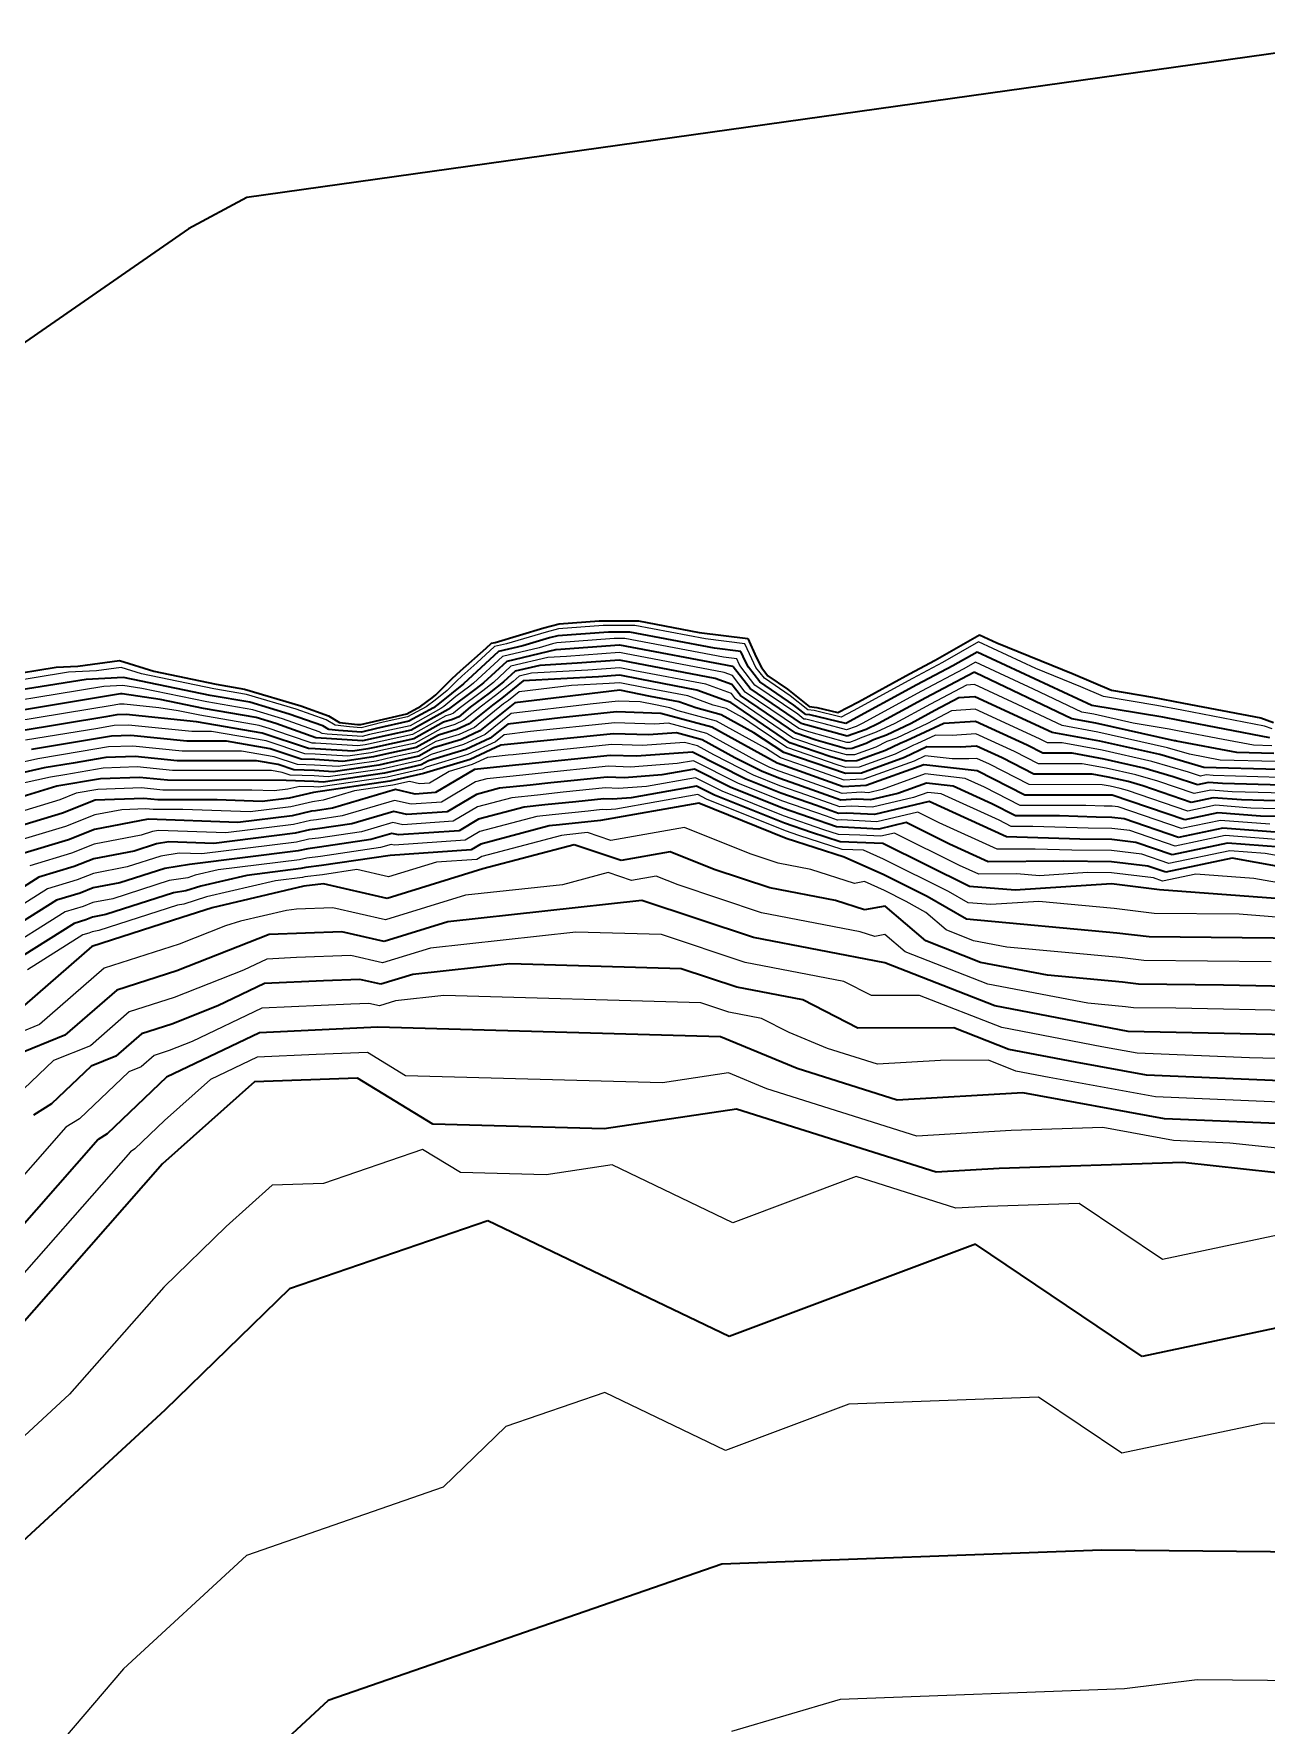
# Model space of a CAD drawing. Header units: millimetres. Extents: x -861324 to 439029, y -308065 to 694685.
# Drawn here: x -599055 to -494416, y 256241 to 399827 of the extents above; entities that cross this region are included whole.
import ezdxf

# ---------------------------------------------------------------- set-up
doc = ezdxf.new("R2010")
doc.units = ezdxf.units.MM
for name, color, linetype, lineweight in [('C-TOPO', 7, 'Continuous', 9), ('C-TOPO-MAJR', 7, 'Continuous', 35), ('C-TOPO-MINR', 7, 'Continuous', 9)]:
    doc.layers.add(name, color=color, linetype=linetype, lineweight=lineweight)

msp = doc.modelspace()

# ---------------------------------------------------------------- linework, layer by layer
at = {"layer": 'C-TOPO', "lineweight": 35}
for p, q in [((-481922, 399827), (-580976, 385934)), ((-580976, 385934), (-585931, 383267)), ((-585931, 383267), (-696010, 306956)), ((-559885, 348166), (-555753, 349394)), ((-555753, 349394), (-554438, 349732)), ((-554438, 349732), (-551044, 349982)), ((-551044, 349982), (-547724, 349990)), ((-547724, 349990), (-542568, 349013)), ((-542568, 349013), (-538434, 348498)), ((-562822, 345740), (-560642, 347683)), ((-560642, 347683), (-560196, 348093)), ((-560196, 348093), (-559885, 348166)), ((-538434, 348498), (-537717, 346911)), ((-522533, 346641), (-518753, 348811)), ((-518753, 348811), (-517290, 348132)), ((-517290, 348132), (-510804, 345501)), ((-601658, 345326), (-597146, 346053)), ((-597146, 346053), (-595326, 346151)), ((-595326, 346151), (-591792, 346614)), ((-591792, 346614), (-588852, 345710)), ((-537717, 346911), (-537282, 346031)), ((-524714, 345488), (-522533, 346641)), ((-588852, 345710), (-583578, 344617)), ((-583578, 344617), (-581176, 344203)), ((-564920, 343701), (-563541, 345097)), ((-563541, 345097), (-562822, 345740)), ((-537282, 346031), (-536730, 345319)), ((-536730, 345319), (-535054, 344183)), ((-529035, 343129), (-524714, 345488)), ((-510804, 345501), (-507537, 344104)), ((-581176, 344203), (-576386, 342773)), ((-566189, 342758), (-565225, 343454)), ((-565225, 343454), (-564920, 343701)), ((-535054, 344183), (-533215, 342711)), ((-507537, 344104), (-504065, 343525)), ((-504065, 343525), (-501440, 343008)), ((-576386, 342773), (-574034, 341939)), ((-574034, 341939), (-573098, 341375)), ((-571278, 341183), (-568972, 341743)), ((-568972, 341743), (-567387, 342092)), ((-567387, 342092), (-566189, 342758)), ((-533215, 342711), (-532557, 342649)), ((-532557, 342649), (-530800, 342220)), ((-530800, 342220), (-529035, 343129)), ((-501440, 343008), (-494869, 341750)), ((-494869, 341750), (-493792, 341362)), ((-573098, 341375), (-571573, 341202)), ((-571573, 341202), (-571278, 341183))]:
    msp.add_line(p, q, dxfattribs=at)
at = {"layer": 'C-TOPO-MAJR'}
for p, q in [((-550256, 349040), (-554566, 348722)), ((-548451, 349045), (-550256, 349040)), ((-541257, 347682), (-548451, 349045)), ((-557526, 347872), (-559599, 347387)), ((-554751, 347525), (-558898, 346555)), ((-555280, 348539), (-557526, 347872)), ((-554566, 348722), (-555280, 348539)), ((-554724, 347533), (-554751, 347525)), ((-554716, 347535), (-554724, 347533)), ((-549328, 347933), (-554716, 347535)), ((-549307, 347933), (-549328, 347933)), ((-539715, 346115), (-549307, 347933)), ((-539010, 347401), (-541257, 347682)), ((-559599, 347387), (-562573, 344648)), ((-558898, 346555), (-560880, 344730)), ((-556097, 346214), (-558196, 345723)), ((-552926, 346389), (-556097, 346214)), ((-549312, 346655), (-552926, 346389)), ((-548453, 346484), (-549312, 346655)), ((-541216, 345112), (-548453, 346484)), ((-539688, 346112), (-539715, 346115)), ((-539684, 346101), (-539688, 346112)), ((-539681, 346096), (-539684, 346101)), ((-538239, 344238), (-539681, 346096)), ((-538620, 346539), (-539010, 347401)), ((-538384, 346061), (-538620, 346539)), ((-537423, 344822), (-538384, 346061)), ((-521024, 346166), (-524068, 344557)), ((-518969, 347345), (-521024, 346166)), ((-509221, 342820), (-518969, 347345)), ((-594599, 345020), (-602446, 343755)), ((-591433, 345190), (-594599, 345020)), ((-584074, 343665), (-591433, 345190)), ((-562573, 344648), (-564603, 343000)), ((-560880, 344730), (-561484, 344246)), ((-559187, 344811), (-560395, 343844)), ((-557494, 344892), (-559306, 343441)), ((-558196, 345723), (-559187, 344811)), ((-551114, 345243), (-557494, 344892)), ((-549306, 345376), (-551114, 345243)), ((-547578, 345030), (-549306, 345376)), ((-542753, 344116), (-547578, 345030)), ((-539783, 344592), (-541216, 345112)), ((-534509, 342846), (-537423, 344822)), ((-519249, 345608), (-523307, 343463)), ((-519224, 345622), (-519249, 345608)), ((-519109, 345568), (-519224, 345622)), ((-510909, 341673), (-519109, 345568)), ((-591696, 343789), (-601377, 342193)), ((-591602, 343804), (-591696, 343789)), ((-591565, 343806), (-591602, 343804)), ((-588337, 343308), (-591565, 343806)), ((-584657, 342545), (-588337, 343308)), ((-580722, 343087), (-584074, 343665)), ((-561484, 344246), (-563847, 342485)), ((-560395, 343844), (-561995, 342651)), ((-559306, 343441), (-560106, 342845)), ((-549301, 344097), (-558217, 343039)), ((-546704, 343577), (-549301, 344097)), ((-544291, 343120), (-546704, 343577)), ((-539871, 343069), (-542753, 344116)), ((-539055, 343653), (-539783, 344592)), ((-536847, 342156), (-539055, 343653)), ((-533867, 341274), (-538239, 344238)), ((-524068, 344557), (-530096, 341266)), ((-523307, 343463), (-527326, 341269)), ((-520499, 343450), (-522547, 342368)), ((-519160, 343537), (-520499, 343450)), ((-512597, 340526), (-519160, 343537)), ((-592938, 341845), (-600309, 340630)), ((-592017, 342000), (-592938, 341845)), ((-591200, 342033), (-592017, 342000)), ((-585241, 341426), (-591200, 342033)), ((-580189, 341774), (-584657, 342545)), ((-577361, 342084), (-580722, 343087)), ((-578508, 341273), (-580189, 341774)), ((-574528, 341079), (-577361, 342084)), ((-565127, 342622), (-567210, 341464)), ((-563877, 342461), (-567002, 340724)), ((-564603, 343000), (-565127, 342622)), ((-563871, 342466), (-563877, 342461)), ((-563847, 342485), (-563871, 342466)), ((-562979, 341858), (-563496, 341620)), ((-561995, 342651), (-562979, 341858)), ((-560106, 342845), (-562085, 341250)), ((-558217, 343039), (-561190, 340642)), ((-554352, 341761), (-558810, 341232)), ((-549572, 342255), (-554352, 341761)), ((-545829, 342124), (-549572, 342255)), ((-541496, 340955), (-545829, 342124)), ((-542850, 342596), (-544291, 343120)), ((-540683, 342012), (-542850, 342596)), ((-537907, 340488), (-540683, 342012)), ((-534868, 339638), (-539871, 343069)), ((-534361, 340451), (-536847, 342156)), ((-533509, 342047), (-534509, 342846)), ((-533152, 342013), (-533509, 342047)), ((-530096, 341266), (-533152, 342013)), ((-522547, 342368), (-524556, 341271)), ((-503182, 341812), (-509221, 342820)), ((-501756, 341532), (-503182, 341812)), ((-579655, 340462), (-585241, 341426)), ((-575735, 339162), (-579655, 340462)), ((-575108, 340067), (-578508, 341273)), ((-574018, 340773), (-574528, 341079)), ((-573190, 340679), (-574018, 340773)), ((-571219, 340552), (-573190, 340679)), ((-569966, 340857), (-571219, 340552)), ((-567002, 340724), (-571136, 339814)), ((-567210, 341464), (-569966, 340857)), ((-564278, 341383), (-566793, 339985)), ((-563126, 340771), (-564698, 340294)), ((-563496, 341620), (-564278, 341383)), ((-562085, 341250), (-563126, 340771)), ((-561190, 340642), (-562755, 339921)), ((-558810, 341232), (-560296, 340034)), ((-549843, 340413), (-559402, 339425)), ((-546849, 340308), (-549843, 340413)), ((-544475, 340482), (-546849, 340308)), ((-542309, 339898), (-544475, 340482)), ((-535943, 337908), (-541496, 340955)), ((-535375, 338824), (-537907, 340488)), ((-532632, 339857), (-534361, 340451)), ((-533856, 341264), (-533867, 341274)), ((-533851, 341264), (-533856, 341264)), ((-533815, 341255), (-533851, 341264)), ((-529984, 340189), (-533815, 341255)), ((-528380, 340775), (-529984, 340189)), ((-527326, 341269), (-528380, 340775)), ((-524556, 341271), (-526663, 340284)), ((-521786, 341274), (-524947, 339793)), ((-519091, 341448), (-521786, 341274)), ((-514716, 339441), (-519091, 341448)), ((-508529, 339770), (-512597, 340526)), ((-508875, 341295), (-510909, 341673)), ((-502215, 339810), (-508875, 341295)), ((-494099, 340066), (-501756, 341532)), ((-594327, 339878), (-599240, 339068)), ((-592473, 340190), (-594327, 339878)), ((-590829, 340256), (-592473, 340190)), ((-586062, 339770), (-590829, 340256)), ((-582699, 339767), (-586062, 339770)), ((-578975, 339124), (-582699, 339767)), ((-576362, 338258), (-578975, 339124)), ((-575154, 339139), (-575735, 339162)), ((-571974, 338936), (-575154, 339139)), ((-575102, 340064), (-575108, 340067)), ((-575092, 340062), (-575102, 340064)), ((-571150, 339810), (-575092, 340062)), ((-570687, 339123), (-571974, 338936)), ((-571136, 339814), (-571150, 339810)), ((-570122, 339251), (-570687, 339123)), ((-566793, 339985), (-570122, 339251)), ((-566585, 339245), (-569081, 338695)), ((-564698, 340294), (-566585, 339245)), ((-565119, 339205), (-566377, 338506)), ((-562385, 339072), (-565539, 338116)), ((-562755, 339921), (-565119, 339205)), ((-560296, 340034), (-562385, 339072)), ((-559402, 339425), (-562014, 338223)), ((-539533, 338374), (-542309, 339898)), ((-531390, 338442), (-534868, 339638)), ((-530037, 339135), (-532632, 339857)), ((-529583, 339147), (-530037, 339135)), ((-528373, 339582), (-529583, 339147)), ((-526744, 338980), (-529178, 338105)), ((-527750, 339887), (-528373, 339582)), ((-526663, 340284), (-527750, 339887)), ((-525490, 339594), (-526744, 338980)), ((-524947, 339793), (-525490, 339594)), ((-523230, 339302), (-525114, 338379)), ((-520370, 339272), (-523230, 339302)), ((-519023, 339360), (-520370, 339272)), ((-516835, 338356), (-519023, 339360)), ((-513371, 338753), (-514716, 339441)), ((-503459, 338639), (-508529, 339770)), ((-502144, 339798), (-502215, 339810)), ((-502127, 339794), (-502144, 339798)), ((-502036, 339777), (-502127, 339794)), ((-496910, 338807), (-502036, 339777)), ((-598172, 337506), (-604650, 336058)), ((-595715, 337911), (-598172, 337506)), ((-592930, 338380), (-595715, 337911)), ((-590458, 338478), (-592930, 338380)), ((-586882, 338114), (-590458, 338478)), ((-580158, 338109), (-586882, 338114)), ((-578296, 337787), (-580158, 338109)), ((-576989, 337354), (-578296, 337787)), ((-575193, 338213), (-576362, 338258)), ((-572808, 338060), (-575193, 338213)), ((-569751, 337749), (-573643, 337184)), ((-570219, 338436), (-572808, 338060)), ((-569081, 338695), (-570219, 338436)), ((-568041, 338139), (-569751, 337749)), ((-567001, 337583), (-569283, 337063)), ((-566377, 338506), (-568041, 338139)), ((-566168, 337766), (-567001, 337583)), ((-565539, 338116), (-566168, 337766)), ((-562014, 338223), (-565960, 337026)), ((-558158, 337737), (-561644, 337373)), ((-557284, 337830), (-558158, 337737)), ((-550115, 338571), (-557284, 337830)), ((-547869, 338493), (-550115, 338571)), ((-543122, 338840), (-547869, 338493)), ((-538606, 336551), (-543122, 338840)), ((-537275, 337229), (-539533, 338374)), ((-530338, 335897), (-535943, 337908)), ((-530147, 337027), (-535375, 338824)), ((-530092, 338081), (-531390, 338442)), ((-529178, 338105), (-530092, 338081)), ((-525114, 338379), (-528773, 337064)), ((-523485, 337777), (-528368, 336022)), ((-518955, 337271), (-523485, 337777)), ((-514144, 336979), (-516835, 338356)), ((-510895, 338749), (-513371, 338753)), ((-508184, 338245), (-510895, 338749)), ((-504804, 337491), (-508184, 338245)), ((-502312, 336764), (-504804, 337491)), ((-499721, 337549), (-503459, 338639)), ((-493411, 337378), (-499721, 337549)), ((-493755, 338722), (-496910, 338807)), ((-593386, 336570), (-597103, 335944)), ((-590086, 336701), (-593386, 336570)), ((-587703, 336458), (-590086, 336701)), ((-577616, 336450), (-587703, 336458)), ((-575272, 336359), (-577616, 336450)), ((-575233, 337286), (-576989, 337354)), ((-568814, 336376), (-575312, 335433)), ((-574477, 336309), (-575272, 336359)), ((-573643, 337184), (-575233, 337286)), ((-569283, 337063), (-574477, 336309)), ((-565960, 337026), (-568814, 336376)), ((-561644, 337373), (-564954, 335407)), ((-556913, 336048), (-559528, 335776)), ((-555165, 336235), (-556913, 336048)), ((-550386, 336729), (-555165, 336235)), ((-548889, 336677), (-550386, 336729)), ((-545724, 336909), (-548889, 336677)), ((-542948, 337399), (-545724, 336909)), ((-539937, 335873), (-542948, 337399)), ((-535631, 335356), (-538606, 336551)), ((-535787, 336632), (-537275, 337229)), ((-534265, 336107), (-535787, 336632)), ((-530528, 334766), (-534265, 336107)), ((-528368, 336022), (-530338, 335897)), ((-528773, 337064), (-530147, 337027)), ((-523254, 336210), (-525695, 335333)), ((-520989, 335957), (-523254, 336210)), ((-514918, 335206), (-518955, 337271)), ((-509194, 336972), (-514144, 336979)), ((-507838, 336719), (-509194, 336972)), ((-506148, 336343), (-507838, 336719)), ((-504902, 335979), (-506148, 336343)), ((-500258, 336065), (-502312, 336764)), ((-499318, 336263), (-500258, 336065)), ((-498115, 336171), (-499318, 336263)), ((-493067, 336034), (-498115, 336171)), ((-597103, 335944), (-603148, 334100)), ((-593842, 334760), (-596609, 333678)), ((-589715, 334924), (-593842, 334760)), ((-588523, 334802), (-589715, 334924)), ((-583480, 334798), (-588523, 334802)), ((-579669, 334665), (-583480, 334798)), ((-577367, 334952), (-579669, 334665)), ((-575312, 335433), (-577367, 334952)), ((-568346, 335689), (-573684, 334095)), ((-566670, 335290), (-568346, 335689)), ((-564954, 335407), (-566670, 335290)), ((-561465, 335263), (-563947, 333789)), ((-559528, 335776), (-561465, 335263)), ((-553047, 334640), (-555669, 334360)), ((-550657, 334887), (-553047, 334640)), ((-549908, 334861), (-550657, 334887)), ((-548326, 334977), (-549908, 334861)), ((-542774, 335958), (-548326, 334977)), ((-541269, 335194), (-542774, 335958)), ((-535319, 332804), (-541269, 335194)), ((-535475, 334080), (-539937, 335873)), ((-532587, 334306), (-535631, 335356)), ((-529215, 334850), (-530528, 334766)), ((-528015, 334789), (-529215, 334850)), ((-525695, 335333), (-528015, 334789)), ((-523022, 334643), (-527661, 333555)), ((-516466, 331659), (-523022, 334643)), ((-517710, 334465), (-520989, 335957)), ((-507492, 335194), (-514918, 335206)), ((-501330, 333098), (-507492, 335194)), ((-500794, 334582), (-504902, 335979)), ((-498914, 334977), (-500794, 334582)), ((-496509, 334793), (-498914, 334977)), ((-492723, 334690), (-496509, 334793)), ((-596609, 333678), (-601646, 332142)), ((-589344, 333146), (-593901, 332278)), ((-581721, 332879), (-589344, 333146)), ((-577118, 333453), (-581721, 332879)), ((-575474, 333838), (-577118, 333453)), ((-575139, 333878), (-575474, 333838)), ((-573684, 334095), (-575139, 333878)), ((-568497, 333820), (-572056, 332757)), ((-567380, 333554), (-568497, 333820)), ((-563947, 333789), (-567380, 333554)), ((-561286, 333152), (-562941, 332170)), ((-557412, 334178), (-561286, 333152)), ((-555669, 334360), (-557412, 334178)), ((-542600, 334516), (-550928, 333045)), ((-535163, 331528), (-542600, 334516)), ((-530909, 332505), (-535475, 334080)), ((-530719, 333636), (-532587, 334306)), ((-530062, 333678), (-530719, 333636)), ((-527661, 333555), (-530062, 333678)), ((-515692, 333432), (-517710, 334465)), ((-511979, 333427), (-515692, 333432)), ((-508860, 333323), (-511979, 333427)), ((-507510, 333311), (-508860, 333323)), ((-506488, 333186), (-507510, 333311)), ((-501866, 331614), (-506488, 333186)), ((-498510, 333691), (-501330, 333098)), ((-494903, 333415), (-498510, 333691)), ((-492379, 333347), (-494903, 333415)), ((-593901, 332278), (-596114, 331413)), ((-576869, 331955), (-583773, 331094)), ((-575636, 332243), (-576869, 331955)), ((-574965, 332324), (-575636, 332243)), ((-572056, 332757), (-574965, 332324)), ((-568649, 331950), (-570428, 331419)), ((-568090, 331817), (-568649, 331950)), ((-562941, 332170), (-568090, 331817)), ((-555296, 332580), (-561107, 331042)), ((-554424, 332671), (-555296, 332580)), ((-550928, 333045), (-554424, 332671)), ((-533036, 332016), (-535319, 332804)), ((-530579, 331225), (-533036, 332016)), ((-527308, 332321), (-530909, 332505)), ((-524989, 332865), (-527308, 332321)), ((-521315, 331039), (-524989, 332865)), ((-498107, 332405), (-501866, 331614)), ((-493297, 332037), (-498107, 332405)), ((-596114, 331413), (-600144, 330184)), ((-590542, 330448), (-593960, 329796)), ((-588631, 331063), (-590542, 330448)), ((-587585, 331227), (-588631, 331063)), ((-583773, 331094), (-587585, 331227)), ((-576620, 330456), (-585826, 329308)), ((-575798, 330649), (-576620, 330456)), ((-574792, 330769), (-575798, 330649)), ((-570428, 331419), (-574792, 330769)), ((-561934, 330551), (-568800, 330081)), ((-561107, 331042), (-561934, 330551)), ((-553180, 330983), (-560928, 328932)), ((-549175, 329650), (-553180, 330983)), ((-545010, 330385), (-549175, 329650)), ((-541292, 328891), (-545010, 330385)), ((-530249, 329944), (-535163, 331528)), ((-526955, 331088), (-530579, 331225)), ((-519607, 327434), (-526955, 331088)), ((-518036, 329546), (-521315, 331039)), ((-510228, 331451), (-516466, 331659)), ((-507527, 331427), (-510228, 331451)), ((-505484, 331179), (-507527, 331427)), ((-502403, 330130), (-505484, 331179)), ((-497703, 331119), (-502403, 330130)), ((-491691, 330659), (-497703, 331119)), ((-595620, 329148), (-598642, 328226)), ((-593960, 329796), (-595620, 329148)), ((-587917, 328981), (-591740, 327749)), ((-585826, 329308), (-587917, 328981)), ((-576371, 328958), (-580974, 328384)), ((-575960, 329054), (-576371, 328958)), ((-574619, 329215), (-575960, 329054)), ((-568800, 330081), (-574619, 329215)), ((-560928, 328932), (-569059, 326433)), ((-536558, 327314), (-541292, 328891)), ((-526867, 328422), (-530249, 329944)), ((-511596, 329579), (-518036, 329546)), ((-507545, 329544), (-511596, 329579)), ((-504479, 329171), (-507545, 329544)), ((-502939, 328647), (-504479, 329171)), ((-497299, 329833), (-502939, 328647)), ((-493215, 329106), (-497299, 329833)), ((-598642, 328226), (-604916, 324281)), ((-591740, 327749), (-594019, 327315)), ((-584875, 327476), (-586158, 327062)), ((-580974, 328384), (-584875, 327476)), ((-576122, 327459), (-583924, 325643)), ((-574446, 327660), (-576122, 327459)), ((-569059, 326433), (-574446, 327660)), ((-523194, 326595), (-526867, 328422)), ((-515726, 327130), (-519607, 327434)), ((-507562, 327660), (-515726, 327130)), ((-503475, 327163), (-507562, 327660)), ((-597141, 326268), (-604982, 321337)), ((-595126, 326882), (-597141, 326268)), ((-594019, 327315), (-595126, 326882)), ((-587203, 326898), (-592939, 325050)), ((-586158, 327062), (-587203, 326898)), ((-547421, 326254), (-563898, 324451)), ((-537954, 323101), (-547421, 326254)), ((-530977, 326241), (-536558, 327314)), ((-528520, 325449), (-530977, 326241)), ((-519857, 324681), (-523194, 326595)), ((-493627, 326417), (-503475, 327163)), ((-594631, 324617), (-595639, 324310)), ((-594078, 324833), (-594631, 324617)), ((-586490, 324815), (-594137, 322352)), ((-592939, 325050), (-594078, 324833)), ((-583924, 325643), (-586490, 324815)), ((-526780, 325757), (-528520, 325449)), ((-523324, 322818), (-526780, 325757)), ((-507086, 323488), (-519857, 324681)), ((-595639, 324310), (-605049, 318393)), ((-579063, 323369), (-586920, 320291)), ((-572910, 323603), (-579063, 323369)), ((-569319, 322785), (-572910, 323603)), ((-563898, 324451), (-569319, 322785)), ((-526791, 320954), (-537954, 323101)), ((-504361, 323157), (-507086, 323488)), ((-489955, 323001), (-504361, 323157)), ((-594137, 322352), (-600732, 316605)), ((-518662, 320993), (-523324, 322818)), ((-586920, 320291), (-592018, 318649)), ((-558630, 320871), (-566868, 319970)), ((-544083, 320464), (-558630, 320871)), ((-539349, 318887), (-544083, 320464)), ((-517467, 317304), (-526791, 320954)), ((-512995, 319913), (-518662, 320993)), ((-579479, 319196), (-583422, 317306)), ((-574451, 319429), (-579479, 319196)), ((-571374, 319546), (-574451, 319429)), ((-569579, 319137), (-571374, 319546)), ((-566868, 319970), (-569579, 319137)), ((-533768, 317814), (-539349, 318887)), ((-506609, 319316), (-512995, 319913)), ((-505247, 319150), (-506609, 319316)), ((-498044, 319072), (-505247, 319150)), ((-488485, 318874), (-498044, 319072)), ((-592018, 318649), (-596414, 314818)), ((-529088, 315404), (-533768, 317814)), ((-583422, 317306), (-587350, 315767)), ((-506133, 315144), (-517467, 317304)), ((-596414, 314818), (-600578, 313127)), ((-589899, 314946), (-592097, 313031)), ((-587350, 315767), (-589899, 314946)), ((-579894, 315024), (-587780, 311243)), ((-569838, 315489), (-579894, 315024)), ((-540745, 314674), (-569838, 315489)), ((-534234, 311977), (-540745, 314674)), ((-520934, 315441), (-529088, 315404)), ((-516272, 313616), (-520934, 315441)), ((-487016, 314746), (-506133, 315144)), ((-592097, 313031), (-594179, 312185)), ((-510605, 312536), (-516272, 313616)), ((-594179, 312185), (-597547, 308978)), ((-525756, 309291), (-534234, 311977)), ((-504590, 311433), (-510605, 312536)), ((-587780, 311243), (-592832, 306432)), ((-580309, 310852), (-588117, 303886)), ((-571584, 311180), (-580309, 310852)), ((-565172, 307271), (-571584, 311180)), ((-485546, 310619), (-504590, 311433)), ((-597547, 308978), (-599069, 308037)), ((-515077, 309927), (-525756, 309291)), ((-503046, 307722), (-515077, 309927)), ((-539380, 308550), (-550625, 306864)), ((-522424, 303178), (-539380, 308550)), ((-493525, 307315), (-503046, 307722)), ((-593593, 305961), (-605590, 292308)), ((-592832, 306432), (-593593, 305961)), ((-550625, 306864), (-565172, 307271)), ((-588117, 303886), (-604114, 285680)), ((-517085, 303496), (-522424, 303178)), ((-501503, 304010), (-517085, 303496)), ((-483827, 302088), (-501503, 304010)), ((-560506, 299054), (-577341, 293289)), ((-540008, 289230), (-560506, 299054)), ((-519093, 297066), (-540008, 289230)), ((-504955, 287550), (-519093, 297066)), ((-577341, 293289), (-587934, 282976)), ((-480746, 292666), (-504955, 287550)), ((-587934, 282976), (-601863, 270134)), ((-508406, 271089), (-540636, 269910)), ((-486443, 270888), (-508406, 271089)), ((-540636, 269910), (-574063, 258334)), ((-574063, 258334), (-581027, 251913))]:
    msp.add_line(p, q, dxfattribs=at)
at = {"layer": 'C-TOPO-MINR'}
for p, q in [((-555558, 349042), (-558913, 348045)), ((-554491, 349316), (-555558, 349042)), ((-550720, 349594), (-554491, 349316)), ((-548023, 349601), (-550720, 349594)), ((-542028, 348465), (-548023, 349601)), ((-559950, 347802), (-561437, 346433)), ((-558913, 348045), (-559950, 347802)), ((-556138, 347698), (-559248, 346971)), ((-555002, 348036), (-556138, 347698)), ((-554641, 348129), (-555002, 348036)), ((-549792, 348486), (-554641, 348129)), ((-548879, 348489), (-549792, 348486)), ((-540486, 346898), (-548879, 348489)), ((-538672, 348046), (-542028, 348465)), ((-538089, 346758), (-538672, 348046)), ((-518842, 348207), (-521911, 346445)), ((-513968, 345945), (-518842, 348207)), ((-561437, 346433), (-562719, 345291)), ((-559248, 346971), (-561726, 344689)), ((-558547, 346139), (-560034, 344770)), ((-555399, 346875), (-558547, 346139)), ((-553833, 346962), (-555399, 346875)), ((-549315, 347295), (-553833, 346962)), ((-548890, 347210), (-549315, 347295)), ((-540447, 345610), (-548890, 347210)), ((-539349, 346757), (-540486, 346898)), ((-539152, 346320), (-539349, 346757)), ((-539033, 346078), (-539152, 346320)), ((-537831, 344530), (-539033, 346078)), ((-537736, 346044), (-538089, 346758)), ((-537015, 345115), (-537736, 346044)), ((-521911, 346445), (-524448, 345105)), ((-519097, 346484), (-520136, 345887)), ((-514165, 344194), (-519097, 346484)), ((-596098, 345628), (-601983, 344679)), ((-593723, 345756), (-596098, 345628)), ((-591644, 346028), (-593723, 345756)), ((-589914, 345496), (-591644, 346028)), ((-583782, 344225), (-589914, 345496)), ((-563143, 344913), (-563954, 344091)), ((-562719, 345291), (-563143, 344913)), ((-561726, 344689), (-562028, 344447)), ((-560034, 344770), (-560939, 344045)), ((-558341, 344851), (-559850, 343642)), ((-557845, 345308), (-558341, 344851)), ((-556796, 345553), (-557845, 345308)), ((-552020, 345816), (-556796, 345553)), ((-550207, 344670), (-553398, 344494)), ((-549309, 346016), (-552020, 345816)), ((-549304, 344737), (-550207, 344670)), ((-548016, 345757), (-549309, 346016)), ((-547141, 344304), (-549304, 344737)), ((-541984, 344614), (-548016, 345757)), ((-539827, 343830), (-541984, 344614)), ((-539739, 345353), (-540447, 345610)), ((-538647, 343946), (-539739, 345353)), ((-534830, 343633), (-537015, 345115)), ((-524448, 345105), (-529472, 342362)), ((-520136, 345887), (-523688, 344010)), ((-510152, 344397), (-513968, 345945)), ((-597071, 343772), (-601912, 342974)), ((-593101, 344412), (-597071, 343772)), ((-591499, 344498), (-593101, 344412)), ((-589885, 344249), (-591499, 344498)), ((-584366, 343105), (-589885, 344249)), ((-580989, 343743), (-583782, 344225)), ((-576787, 342489), (-580989, 343743)), ((-564969, 343267), (-565752, 342702)), ((-563954, 344091), (-564969, 343267)), ((-563210, 343567), (-564237, 342733)), ((-562028, 344447), (-563210, 343567)), ((-560939, 344045), (-562940, 342554)), ((-559850, 343642), (-561051, 342748)), ((-558761, 343240), (-559162, 342942)), ((-557856, 343965), (-558761, 343240)), ((-553398, 344494), (-557856, 343965)), ((-549436, 343176), (-551826, 342929)), ((-547565, 343111), (-549436, 343176)), ((-543522, 343618), (-547141, 344304)), ((-541360, 342833), (-543522, 343618)), ((-539463, 343361), (-539827, 343830)), ((-538359, 342613), (-539463, 343361)), ((-535335, 341700), (-538647, 343946)), ((-534188, 342060), (-537831, 344530)), ((-533336, 342438), (-534830, 343633)), ((-523688, 344010), (-528711, 341267)), ((-519856, 344539), (-522927, 342916)), ((-519194, 344582), (-519856, 344539)), ((-515952, 343095), (-519194, 344582)), ((-510065, 342247), (-514165, 344194)), ((-508230, 343576), (-510152, 344397)), ((-503701, 342820), (-508230, 343576)), ((-592244, 342829), (-600843, 341411)), ((-591789, 342906), (-592244, 342829)), ((-591385, 342922), (-591789, 342906)), ((-588442, 342622), (-591385, 342922)), ((-586789, 342367), (-588442, 342622)), ((-584949, 341986), (-586789, 342367)), ((-579922, 341118), (-584949, 341986)), ((-580455, 342431), (-584366, 343105)), ((-577934, 341678), (-580455, 342431)), ((-574237, 341585), (-576787, 342489)), ((-567314, 341834), (-569381, 341378)), ((-565752, 342702), (-567314, 341834)), ((-564502, 342542), (-567106, 341094)), ((-564067, 341928), (-566897, 340354)), ((-564237, 342733), (-564502, 342542)), ((-563681, 342045), (-564067, 341928)), ((-563426, 342163), (-563681, 342045)), ((-562940, 342554), (-563426, 342163)), ((-561051, 342748), (-562532, 341554)), ((-559162, 342942), (-561637, 340946)), ((-558513, 342135), (-560743, 340338)), ((-551826, 342929), (-558513, 342135)), ((-546266, 342851), (-547565, 343111)), ((-545060, 342622), (-546266, 342851)), ((-544339, 342360), (-545060, 342622)), ((-541090, 341483), (-544339, 342360)), ((-540277, 342540), (-541360, 342833)), ((-538889, 341779), (-540277, 342540)), ((-537623, 340946), (-538889, 341779)), ((-534614, 340044), (-538359, 342613)), ((-533682, 341656), (-534188, 342060)), ((-532802, 342387), (-533336, 342438)), ((-530510, 341827), (-532802, 342387)), ((-529472, 342362), (-530510, 341827)), ((-522927, 342916), (-525941, 341270)), ((-522167, 341821), (-523171, 341272)), ((-521143, 342362), (-522167, 341821)), ((-519126, 342493), (-521143, 342362)), ((-513657, 339984), (-519126, 342493)), ((-511753, 341100), (-515952, 343095)), ((-509048, 342058), (-510065, 342247)), ((-505718, 341315), (-509048, 342058)), ((-501570, 342400), (-503701, 342820)), ((-494552, 341056), (-501570, 342400)), ((-593632, 340862), (-599775, 339849)), ((-592245, 341095), (-593632, 340862)), ((-591014, 341144), (-592245, 341095)), ((-585651, 340598), (-591014, 341144)), ((-583970, 340596), (-585651, 340598)), ((-579315, 339793), (-583970, 340596)), ((-579081, 340867), (-579922, 341118)), ((-577357, 340256), (-579081, 340867)), ((-574818, 340573), (-577934, 341678)), ((-574560, 340418), (-574818, 340573)), ((-574141, 340370), (-574560, 340418)), ((-573477, 341127), (-574237, 341585)), ((-571185, 340181), (-574141, 340370)), ((-572239, 340987), (-573477, 341127)), ((-571254, 340923), (-572239, 340987)), ((-569381, 341378), (-571254, 340923)), ((-570551, 340335), (-571185, 340181)), ((-566897, 340354), (-570642, 339530)), ((-567106, 341094), (-570551, 340335)), ((-564488, 340839), (-566689, 339615)), ((-562940, 340346), (-564909, 339750)), ((-563311, 341196), (-564488, 340839)), ((-562532, 341554), (-563311, 341196)), ((-561637, 340946), (-562940, 340346)), ((-560743, 340338), (-562570, 339497)), ((-559106, 340329), (-559849, 339729)), ((-556877, 340593), (-559106, 340329)), ((-549708, 341334), (-556877, 340593)), ((-546339, 341216), (-549708, 341334)), ((-545152, 341303), (-546339, 341216)), ((-541903, 340426), (-545152, 341303)), ((-537738, 338141), (-541903, 340426)), ((-536925, 339198), (-541090, 341483)), ((-535121, 339231), (-537623, 340946)), ((-534107, 340858), (-535335, 341700)), ((-533253, 340565), (-534107, 340858)), ((-533501, 341638), (-533682, 341656)), ((-531956, 341261), (-533501, 341638)), ((-530010, 339662), (-533253, 340565)), ((-530040, 340728), (-531956, 341261)), ((-529238, 341020), (-530040, 340728)), ((-528711, 341267), (-529238, 341020)), ((-527522, 340529), (-528880, 340033)), ((-525941, 341270), (-527522, 340529)), ((-523171, 341272), (-525805, 340038)), ((-519057, 340404), (-521078, 340273)), ((-515776, 338899), (-519057, 340404)), ((-508702, 340532), (-511753, 341100)), ((-502787, 339213), (-508702, 340532)), ((-502663, 340805), (-505718, 341315)), ((-501941, 340663), (-502663, 340805)), ((-498068, 339921), (-501941, 340663)), ((-493919, 340828), (-494552, 341056)), ((-595021, 338895), (-598706, 338287)), ((-592702, 339285), (-595021, 338895)), ((-590643, 339367), (-592702, 339285)), ((-586472, 338942), (-590643, 339367)), ((-581429, 338938), (-586472, 338942)), ((-578636, 338456), (-581429, 338938)), ((-576048, 338710), (-579315, 339793)), ((-575421, 339614), (-577357, 340256)), ((-575134, 339603), (-575421, 339614)), ((-571557, 339374), (-575134, 339603)), ((-570921, 339466), (-571557, 339374)), ((-570642, 339530), (-570921, 339466)), ((-569602, 338973), (-570453, 338779)), ((-566689, 339615), (-569602, 338973)), ((-566481, 338875), (-568561, 338417)), ((-564909, 339750), (-566481, 338875)), ((-562570, 339497), (-565329, 338660)), ((-559849, 339729), (-562200, 338647)), ((-549979, 339492), (-557570, 338708)), ((-547359, 339400), (-549979, 339492)), ((-543799, 339661), (-547359, 339400)), ((-542716, 339369), (-543799, 339661)), ((-541327, 338607), (-542716, 339369)), ((-535659, 338366), (-536925, 339198)), ((-530768, 337735), (-535121, 339231)), ((-532011, 339150), (-534614, 340044)), ((-530065, 338608), (-532011, 339150)), ((-529785, 339668), (-530010, 339662)), ((-529188, 339883), (-529785, 339668)), ((-527559, 339281), (-529380, 338626)), ((-528880, 340033), (-529188, 339883)), ((-526620, 339741), (-527559, 339281)), ((-525805, 340038), (-526620, 339741)), ((-524360, 339448), (-525929, 338679)), ((-524089, 339547), (-524360, 339448)), ((-522508, 340288), (-524089, 339547)), ((-521078, 340273), (-522508, 340288)), ((-513758, 337866), (-515776, 338899)), ((-512984, 339640), (-513657, 339984)), ((-511746, 339638), (-512984, 339640)), ((-508356, 339007), (-511746, 339638)), ((-504131, 338065), (-508356, 339007)), ((-500941, 338675), (-502787, 339213)), ((-495505, 339436), (-498068, 339921)), ((-493927, 339394), (-495505, 339436)), ((-598706, 338287), (-604374, 337020)), ((-593158, 337475), (-596409, 336927)), ((-590272, 337590), (-593158, 337475)), ((-587293, 337286), (-590272, 337590)), ((-576675, 337806), (-578636, 338456)), ((-575213, 337749), (-576675, 337806)), ((-575174, 338676), (-576048, 338710)), ((-573226, 337622), (-575213, 337749)), ((-572391, 338498), (-575174, 338676)), ((-569985, 338093), (-573226, 337622)), ((-570453, 338779), (-572391, 338498)), ((-568561, 338417), (-569985, 338093)), ((-567521, 337861), (-569517, 337406)), ((-566273, 338136), (-567521, 337861)), ((-565329, 338660), (-566273, 338136)), ((-565750, 337571), (-566064, 337396)), ((-562200, 338647), (-565750, 337571)), ((-561829, 337798), (-563802, 337200)), ((-560523, 338399), (-561829, 337798)), ((-558780, 338581), (-560523, 338399)), ((-558343, 338628), (-558780, 338581)), ((-557579, 338707), (-558343, 338628)), ((-550250, 337650), (-556224, 337033)), ((-548379, 337585), (-550250, 337650)), ((-544423, 337875), (-548379, 337585)), ((-543035, 338120), (-544423, 337875)), ((-539272, 336212), (-543035, 338120)), ((-537940, 336890), (-541327, 338607)), ((-536609, 337569), (-537738, 338141)), ((-535865, 337270), (-536609, 337569)), ((-533045, 337468), (-535659, 338366)), ((-530242, 336462), (-533045, 337468)), ((-530120, 337554), (-530768, 337735)), ((-528976, 337585), (-530120, 337554)), ((-529380, 338626), (-530065, 338608)), ((-525929, 338679), (-528976, 337585)), ((-524300, 338078), (-528571, 336543)), ((-523358, 338539), (-524300, 338078)), ((-521092, 338286), (-523358, 338539)), ((-519663, 338271), (-521092, 338286)), ((-518989, 338315), (-519663, 338271)), ((-517895, 337813), (-518989, 338315)), ((-514531, 336093), (-517895, 337813)), ((-510044, 337860), (-513758, 337866)), ((-508011, 337482), (-510044, 337860)), ((-505476, 336917), (-508011, 337482)), ((-501017, 337157), (-504131, 338065)), ((-498316, 338178), (-500941, 338675)), ((-493583, 338050), (-498316, 338178)), ((-597637, 336725), (-600876, 336001)), ((-596409, 336927), (-597637, 336725)), ((-578887, 337279), (-587293, 337286)), ((-577956, 337119), (-578887, 337279)), ((-577303, 336902), (-577956, 337119)), ((-575252, 336823), (-577303, 336902)), ((-574060, 336746), (-575252, 336823)), ((-569049, 336719), (-574894, 335871)), ((-569517, 337406), (-574060, 336746)), ((-568580, 336033), (-571829, 335561)), ((-566480, 337305), (-569049, 336719)), ((-567153, 336358), (-568580, 336033)), ((-566315, 336158), (-567153, 336358)), ((-566064, 337396), (-566480, 337305)), ((-565457, 336217), (-566315, 336158)), ((-563802, 337200), (-565457, 336217)), ((-561554, 336318), (-564450, 334598)), ((-560586, 336574), (-561554, 336318)), ((-557535, 336892), (-560586, 336574)), ((-556224, 337033), (-557535, 336892)), ((-542861, 336678), (-547025, 335943)), ((-540603, 335534), (-542861, 336678)), ((-535553, 334718), (-539272, 336212)), ((-535709, 335994), (-537940, 336890)), ((-535104, 337007), (-535865, 337270)), ((-533426, 335207), (-535709, 335994)), ((-530433, 335332), (-535104, 337007)), ((-529258, 336525), (-530242, 336462)), ((-528571, 336543), (-529258, 336525)), ((-523369, 336994), (-527032, 335677)), ((-519972, 336614), (-523369, 336994)), ((-518332, 335868), (-519972, 336614)), ((-508343, 336083), (-514531, 336093)), ((-507665, 335957), (-508343, 336083)), ((-503607, 336372), (-505476, 336917)), ((-500526, 335323), (-503607, 336372)), ((-499990, 336807), (-501017, 337157)), ((-499520, 336906), (-499990, 336807)), ((-498918, 336860), (-499520, 336906)), ((-493239, 336706), (-498918, 336860)), ((-596856, 334811), (-602397, 333121)), ((-595473, 335352), (-596856, 334811)), ((-593614, 335665), (-595473, 335352)), ((-589901, 335812), (-593614, 335665)), ((-588113, 335630), (-589901, 335812)), ((-580548, 335624), (-588113, 335630)), ((-578643, 335558), (-580548, 335624)), ((-577492, 335701), (-578643, 335558)), ((-576464, 335942), (-577492, 335701)), ((-575393, 334635), (-577243, 334202)), ((-575292, 335896), (-576464, 335942)), ((-575225, 334655), (-575393, 334635)), ((-574894, 335871), (-575292, 335896)), ((-574498, 334764), (-575225, 334655)), ((-571829, 335561), (-574498, 334764)), ((-568422, 334755), (-572870, 333426)), ((-567025, 334422), (-568422, 334755)), ((-564450, 334598), (-567025, 334422)), ((-558470, 334977), (-561375, 334208)), ((-556291, 335204), (-558470, 334977)), ((-554106, 335438), (-556291, 335204)), ((-550521, 335808), (-554106, 335438)), ((-549398, 335769), (-550521, 335808)), ((-542687, 335237), (-549627, 334011)), ((-547025, 335943), (-549398, 335769)), ((-541934, 334855), (-542687, 335237)), ((-535241, 332166), (-541934, 334855)), ((-535397, 333442), (-540603, 335534)), ((-531748, 333406), (-535553, 334718)), ((-530623, 334201), (-533426, 335207)), ((-528792, 335436), (-530433, 335332)), ((-528191, 335405), (-528792, 335436)), ((-527032, 335677), (-528191, 335405)), ((-524359, 334988), (-527838, 334172)), ((-523138, 335427), (-524359, 334988)), ((-522005, 335300), (-523138, 335427)), ((-517088, 333062), (-522005, 335300)), ((-515305, 334319), (-518332, 335868)), ((-506820, 335768), (-507665, 335957)), ((-506197, 335587), (-506820, 335768)), ((-501062, 333840), (-506197, 335587)), ((-499116, 335620), (-500526, 335323)), ((-497312, 335482), (-499116, 335620)), ((-492895, 335362), (-497312, 335482)), ((-593872, 333519), (-596362, 332546)), ((-591593, 333953), (-593872, 333519)), ((-589530, 334035), (-591593, 333953)), ((-588934, 333974), (-589530, 334035)), ((-586412, 333972), (-588934, 333974)), ((-580695, 333772), (-586412, 333972)), ((-577243, 334202), (-580695, 333772)), ((-572870, 333426), (-575052, 333101)), ((-561375, 334208), (-563444, 332979)), ((-556354, 333379), (-561196, 332097)), ((-555047, 333515), (-556354, 333379)), ((-551987, 333843), (-555047, 333515)), ((-550793, 333966), (-551987, 333843)), ((-550418, 333953), (-550793, 333966)), ((-549627, 334011), (-550418, 333953)), ((-531973, 332261), (-535397, 333442)), ((-530814, 333071), (-531748, 333406)), ((-529639, 334264), (-530623, 334201)), ((-527838, 334172), (-529639, 334264)), ((-524006, 333754), (-527485, 332938)), ((-522169, 332841), (-524006, 333754)), ((-509735, 334310), (-515305, 334319)), ((-508176, 334258), (-509735, 334310)), ((-507501, 334253), (-508176, 334258)), ((-506990, 334190), (-507501, 334253)), ((-501598, 332356), (-506990, 334190)), ((-498712, 334334), (-501062, 333840)), ((-495706, 334104), (-498712, 334334)), ((-492551, 334019), (-495706, 334104)), ((-596362, 332546), (-600895, 331163)), ((-589943, 331797), (-593931, 331037)), ((-588987, 332105), (-589943, 331797)), ((-588464, 332187), (-588987, 332105)), ((-582747, 331987), (-588464, 332187)), ((-576994, 332704), (-582747, 331987)), ((-575555, 333041), (-576994, 332704)), ((-575052, 333101), (-575555, 333041)), ((-571242, 332088), (-574879, 331546)), ((-568573, 332885), (-571242, 332088)), ((-567735, 332685), (-568573, 332885)), ((-563444, 332979), (-567735, 332685)), ((-561196, 332097), (-562438, 331360)), ((-554238, 331781), (-561018, 329987)), ((-553802, 331827), (-554238, 331781)), ((-552054, 332014), (-553802, 331827)), ((-550051, 331347), (-552054, 332014)), ((-543805, 332451), (-550051, 331347)), ((-538227, 330209), (-543805, 332451)), ((-534099, 331772), (-535241, 332166)), ((-530414, 330585), (-534099, 331772)), ((-530744, 331865), (-531973, 332261)), ((-530486, 333092), (-530814, 333071)), ((-528932, 331797), (-530744, 331865)), ((-527485, 332938), (-530486, 333092)), ((-527131, 331705), (-528932, 331797)), ((-525972, 331977), (-527131, 331705)), ((-520461, 329236), (-525972, 331977)), ((-517251, 330603), (-522169, 332841)), ((-516079, 332546), (-517088, 333062)), ((-514222, 332543), (-516079, 332546)), ((-509544, 332387), (-514222, 332543)), ((-507518, 332369), (-509544, 332387)), ((-505986, 332182), (-507518, 332369)), ((-502135, 330872), (-505986, 332182)), ((-497905, 331762), (-502135, 330872)), ((-498309, 333048), (-501598, 332356)), ((-494100, 332726), (-498309, 333048)), ((-492494, 331348), (-497905, 331762)), ((-595867, 330280), (-599393, 329205)), ((-593931, 331037), (-595867, 330280)), ((-586705, 330268), (-588274, 330022)), ((-584799, 330201), (-586705, 330268)), ((-576745, 331205), (-584799, 330201)), ((-575717, 331446), (-576745, 331205)), ((-574879, 331546), (-575717, 331446)), ((-569614, 330750), (-574706, 329992)), ((-568724, 331016), (-569614, 330750)), ((-568445, 330949), (-568724, 331016)), ((-562438, 331360), (-568445, 330949)), ((-528602, 330516), (-530414, 330585)), ((-526911, 329755), (-528602, 330516)), ((-514031, 330619), (-517251, 330603)), ((-510912, 330515), (-514031, 330619)), ((-507536, 330485), (-510912, 330515)), ((-504981, 330175), (-507536, 330485)), ((-497501, 330476), (-502671, 329388)), ((-494495, 330246), (-497501, 330476)), ((-591141, 329098), (-593990, 328556)), ((-588274, 330022), (-591141, 329098)), ((-583400, 328846), (-585350, 328392)), ((-576496, 329707), (-583400, 328846)), ((-575879, 329851), (-576496, 329707)), ((-574706, 329992), (-575879, 329851)), ((-571623, 328870), (-574533, 328437)), ((-568930, 328257), (-571623, 328870)), ((-564864, 329506), (-568930, 328257)), ((-561431, 329741), (-564864, 329506)), ((-561018, 329987), (-561431, 329741)), ((-535861, 329421), (-538227, 330209)), ((-533070, 328884), (-535861, 329421)), ((-529385, 327697), (-533070, 328884)), ((-521400, 327015), (-526911, 329755)), ((-518822, 328490), (-520461, 329236)), ((-502671, 329388), (-504981, 330175)), ((-492453, 329883), (-494495, 330246)), ((-595373, 328015), (-597891, 327247)), ((-593990, 328556), (-595373, 328015)), ((-587560, 327939), (-592340, 326400)), ((-585992, 328185), (-587560, 327939)), ((-585350, 328392), (-585992, 328185)), ((-578548, 327921), (-584400, 326560)), ((-576247, 328208), (-578548, 327921)), ((-576041, 328256), (-576247, 328208)), ((-574533, 328437), (-576041, 328256)), ((-554174, 327593), (-562413, 326691)), ((-550300, 328618), (-554174, 327593)), ((-548298, 327952), (-550300, 328618)), ((-546216, 328319), (-548298, 327952)), ((-544356, 327572), (-546216, 328319)), ((-537256, 325207), (-544356, 327572)), ((-528515, 327851), (-529385, 327697)), ((-526824, 327090), (-528515, 327851)), ((-515601, 328507), (-518822, 328490)), ((-513661, 328355), (-515601, 328507)), ((-509579, 328620), (-513661, 328355)), ((-507553, 328602), (-509579, 328620)), ((-503977, 328167), (-507553, 328602)), ((-503207, 327905), (-503977, 328167)), ((-500387, 328498), (-503207, 327905)), ((-495463, 328125), (-500387, 328498)), ((-492400, 327580), (-495463, 328125)), ((-597891, 327247), (-604949, 322809)), ((-594048, 326074), (-594878, 325750)), ((-592340, 326400), (-594048, 326074)), ((-584400, 326560), (-586324, 325938)), ((-562413, 326691), (-569189, 324609)), ((-524987, 326176), (-526824, 327090)), ((-523318, 325219), (-524987, 326176)), ((-519732, 326058), (-521400, 327015)), ((-517791, 325906), (-519732, 326058)), ((-513709, 326171), (-517791, 325906)), ((-507324, 325574), (-513709, 326171)), ((-596390, 325289), (-605016, 319865)), ((-594878, 325750), (-596390, 325289)), ((-586847, 325856), (-593538, 323701)), ((-586324, 325938), (-586847, 325856)), ((-581494, 324506), (-582777, 324092)), ((-577593, 325414), (-581494, 324506)), ((-576755, 325514), (-577593, 325414)), ((-573678, 325631), (-576755, 325514)), ((-569189, 324609), (-573678, 325631)), ((-528884, 323598), (-537256, 325207)), ((-521590, 323749), (-523318, 325219)), ((-503918, 325160), (-507324, 325574)), ((-496715, 325082), (-503918, 325160)), ((-491791, 324709), (-496715, 325082)), ((-594888, 323331), (-599593, 320372)), ((-594384, 323484), (-594888, 323331)), ((-594107, 323593), (-594384, 323484)), ((-593538, 323701), (-594107, 323593)), ((-582777, 324092), (-586705, 322553)), ((-553025, 323563), (-565383, 322210)), ((-545752, 323359), (-553025, 323563)), ((-538652, 320994), (-545752, 323359)), ((-527655, 323202), (-528884, 323598)), ((-526785, 323356), (-527655, 323202)), ((-525057, 321886), (-526785, 323356)), ((-519259, 322837), (-521590, 323749)), ((-586705, 322553), (-593077, 320500)), ((-565383, 322210), (-569449, 320961)), ((-518064, 319148), (-525057, 321886)), ((-516426, 322297), (-519259, 322837)), ((-506847, 321402), (-516426, 322297)), ((-593077, 320500), (-598573, 315712)), ((-581243, 320337), (-587135, 318029)), ((-579271, 321283), (-581243, 320337)), ((-576757, 321399), (-579271, 321283)), ((-572142, 321574), (-576757, 321399)), ((-569449, 320961), (-572142, 321574)), ((-530279, 319384), (-538652, 320994)), ((-504804, 321153), (-506847, 321402)), ((-493999, 321037), (-504804, 321153)), ((-527939, 318179), (-530279, 319384)), ((-509564, 317528), (-518064, 319148)), ((-587135, 318029), (-590959, 316797)), ((-572144, 317459), (-579686, 317110)), ((-570606, 317517), (-572144, 317459)), ((-569708, 317313), (-570606, 317517)), ((-568353, 317729), (-569708, 317313)), ((-564234, 318180), (-568353, 317729)), ((-542414, 317569), (-564234, 318180)), ((-540047, 316781), (-542414, 317569)), ((-523862, 318198), (-527939, 318179)), ((-516869, 315460), (-523862, 318198)), ((-506371, 317230), (-509564, 317528)), ((-590959, 316797), (-594256, 313924)), ((-579686, 317110), (-585601, 314275)), ((-537256, 316244), (-540047, 316781)), ((-534916, 315039), (-537256, 316244)), ((-505690, 317147), (-506371, 317230)), ((-502088, 317108), (-505690, 317147)), ((-487751, 316810), (-502088, 317108)), ((-598573, 315712), (-603777, 313599)), ((-531661, 313690), (-534916, 315039)), ((-508369, 313840), (-516869, 315460)), ((-594256, 313924), (-597378, 312656)), ((-588840, 313095), (-589939, 312137)), ((-587565, 313505), (-588840, 313095)), ((-585601, 314275), (-587565, 313505)), ((-575074, 313170), (-580102, 312938)), ((-570711, 313334), (-575074, 313170)), ((-567505, 311380), (-570711, 313334)), ((-527422, 312347), (-531661, 313690)), ((-505361, 313288), (-508369, 313840)), ((-495840, 312882), (-505361, 313288)), ((-597378, 312656), (-599904, 310251)), ((-590980, 311714), (-595189, 307705)), ((-589939, 312137), (-590980, 311714)), ((-580102, 312938), (-584045, 311048)), ((-540062, 311612), (-545685, 310769)), ((-536807, 310264), (-540062, 311612)), ((-522082, 312665), (-527422, 312347)), ((-518005, 312684), (-522082, 312665)), ((-515674, 311771), (-518005, 312684)), ((-512841, 311231), (-515674, 311771)), ((-486281, 312683), (-495840, 312882)), ((-584045, 311048), (-587949, 307564)), ((-545685, 310769), (-567505, 311380)), ((-524090, 306235), (-536807, 310264)), ((-503818, 309577), (-512841, 311231)), ((-489536, 308967), (-503818, 309577)), ((-595189, 307705), (-596331, 306999)), ((-587949, 307564), (-590474, 305159)), ((-596331, 306999), (-606329, 295621)), ((-516081, 306712), (-524090, 306235)), ((-508290, 306969), (-516081, 306712)), ((-502275, 305866), (-508290, 306969)), ((-497514, 305662), (-502275, 305866)), ((-590855, 304923), (-604852, 288994)), ((-590474, 305159), (-590855, 304923)), ((-566045, 305117), (-574463, 302235)), ((-562839, 303163), (-566045, 305117)), ((-484257, 304221), (-497514, 305662)), ((-555566, 302959), (-562839, 303163)), ((-549943, 303802), (-555566, 302959)), ((-539694, 298890), (-549943, 303802)), ((-578825, 302071), (-582729, 298588)), ((-574463, 302235), (-578825, 302071)), ((-529236, 302808), (-539694, 298890)), ((-520759, 300122), (-529236, 302808)), ((-518089, 300281), (-520759, 300122)), ((-510298, 300538), (-518089, 300281)), ((-503229, 295780), (-510298, 300538)), ((-582729, 298588), (-588026, 293431)), ((-491124, 298338), (-503229, 295780)), ((-588026, 293431), (-596024, 284328)), ((-596024, 284328), (-602988, 277907)), ((-550571, 284482), (-558988, 281600)), ((-540322, 279570), (-550571, 284482)), ((-529864, 283488), (-540322, 279570)), ((-513750, 284078), (-529864, 283488)), ((-506681, 279320), (-513750, 284078)), ((-558988, 281600), (-564285, 276443)), ((-494576, 281878), (-506681, 279320)), ((-483594, 281777), (-494576, 281878)), ((-564285, 276443), (-580999, 270655)), ((-580999, 270655), (-591445, 261023)), ((-591445, 261023), (-599041, 252123)), ((-500273, 260099), (-506446, 259314)), ((-489291, 259998), (-500273, 260099)), ((-506446, 259314), (-530598, 258430)), ((-530598, 258430), (-539823, 255696))]:
    msp.add_line(p, q, dxfattribs=at)

doc.saveas('drawing.dxf')
